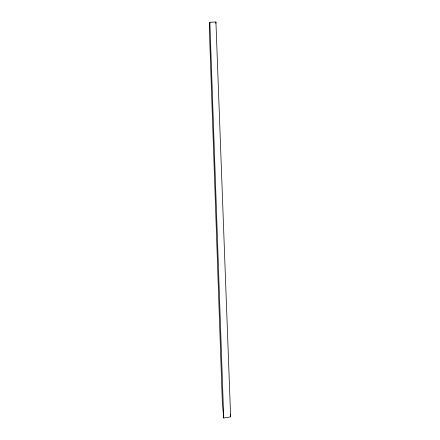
<?xml version="1.0" encoding="UTF-8"?>
<svg xmlns="http://www.w3.org/2000/svg" width="440" height="440" viewBox="0 0 440 440"><rect width="100%" height="100%" fill="white"/><g stroke="black" fill="none" stroke-linecap="round" stroke-linejoin="round"><path stroke-width="0.66" d="M209.853 22.27L209.374 29.519L222.36 403.123L223.713 418L230.626 416.856L215.924 22L209.853 22.27L223.713 418M215.82 23.315L215.924 22M230.351 414.161L230.626 416.856"/></g></svg>
